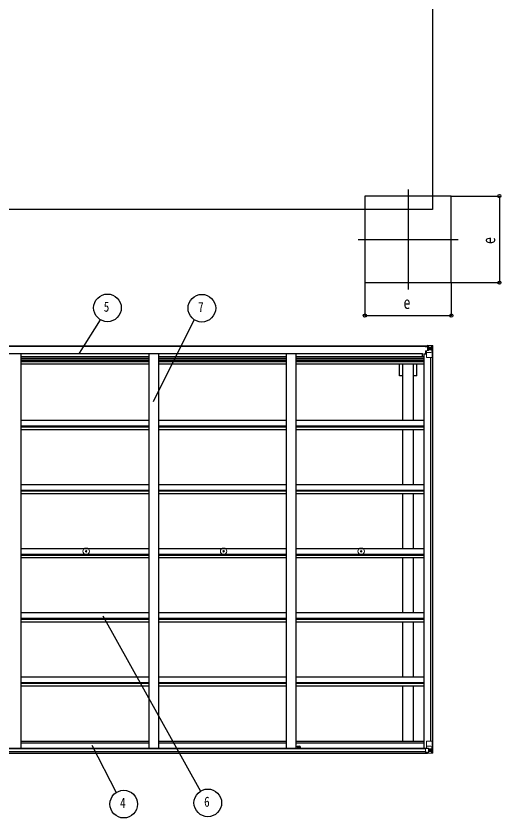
# Model space of a CAD drawing. Units: millimetres, scale not verified. Extents: x -10512 to 10512, y -7425 to 7425.
# Drawn here: x -1226 to 1299, y -753 to 3419 of the extents above; entities that cross this region are included whole.
import ezdxf
from ezdxf.enums import TextEntityAlignment as Align

# ---------------------------------------------------------------- set-up
doc = ezdxf.new("R2010")
doc.units = ezdxf.units.MM
doc.header["$LTSCALE"] = 30
doc.header["$PDMODE"] = 32
doc.header["$PDSIZE"] = 15
for name, color, linetype in [('0-3_YKK_12', 2, 'Continuous'), ('0-5_YKK_A1', 4, 'Continuous'), ('0-6_YKK_D', 6, 'Continuous')]:
    doc.layers.add(name, color=color, linetype=linetype)
doc.layers.add('0-4_YKK_13', color=4, linetype='Continuous', lineweight=18)
doc.styles.add('ＭＳ ゴシック', font='')
doc.styles.get('ＭＳ ゴシック').set_extended_font_data('MS Gothic')

msp = doc.modelspace()

# ---------------------------------------------------------------- linework, layer by layer
at = {"layer": '0-3_YKK_12'}
for p, q in [((815.13, 2516.82), (815.13, 1996.82)), ((555.13, 2256.82), (1075.13, 2256.82))]:
    msp.add_line(p, q, dxfattribs=at)
at = {"layer": '0-4_YKK_13'}
for p, q in [((904.13, 1700.31), (904.13, 1701.23)), ((905.13, 1700.31), (904.13, 1700.31)), ((904.13, 1700.31), (904.13, 1698.74)), ((904.13, 1698.63), (904.13, 1698.74)), ((905.13, 1701.23), (905.13, 1700.31)), ((910.13, 1700.31), (905.13, 1700.31)), ((905.63, 1677.48), (906.63, 1677.48)), ((905.63, 1661.26), (905.63, 1677.48)), ((906.63, 1675.75), (905.63, 1675.76)), ((910.68, 1677.52), (906.63, 1677.48)), ((910.33, 1703.81), (908.64, 1703.38)), ((910.13, 1698.7), (910.13, 1700.31)), ((910.13, 1698.7), (920.13, 1698.61)), ((910.13, 1643.61), (910.13, 1676.7)), ((934.13, 1669.27), (910.13, 1669.27)), ((910.33, 1703.81), (910.63, 1703.81)), ((910.63, 1703.81), (910.63, 1703.38)), ((921.31, 1679.25), (910.96, 1677.6)), ((910.96, 1676.96), (921.31, 1678.62)), ((910.96, 1677.6), (910.96, 1676.96)), ((912.13, 1700.57), (920.13, 1700.57)), ((912.13, 1700.54), (920.13, 1700.54)), ((915.63, 1706), (922.13, 1705.61)), ((915.63, 1705.12), (915.63, 1706)), ((922.13, 1704.72), (915.63, 1705.12)), ((915.63, 1704.61), (915.63, 1705.12)), ((915.63, 1704.61), (915.63, 1704.19)), ((915.63, 1704.19), (920.63, 1704.11)), ((915.63, 1704.19), (915.63, 1703.38)), ((916.63, 1678.5), (916.63, 1698.47)), ((920.53, 1698.24), (916.63, 1698.24)), ((916.63, 1694.61), (920.63, 1694.61)), ((916.63, 1686.4), (920.63, 1686.4)), ((920.13, 1700.57), (920.13, 1698.61)), ((920.13, 1699.54), (920.63, 1699.54)), ((920.14, 1698.61), (920.13, 1698.61)), ((920.14, 1698.45), (920.14, 1698.61)), ((920.63, 1699.9), (922.13, 1699.9)), ((920.63, 1696.36), (922.13, 1696.36)), ((920.63, 1682.81), (922.13, 1682.81)), ((921.31, 1678.62), (921.31, 1679.25)), ((922.13, 1679.51), (922.13, 1705.61)), ((922.13, 1705.49), (934.13, 1704.71)), ((923.13, 1696.36), (922.13, 1696.36)), ((934.13, 1696.36), (922.13, 1696.36)), ((934.13, 1682.81), (922.13, 1682.81)), ((928.65, 1689.17), (928.65, 1688.21)), ((936.47, 1696.31), (934.13, 1696.37)), ((934.13, 1682.81), (936.47, 1682.84)), ((934.13, 1682.81), (934.13, 1682.81)), ((940.74, 1669.49), (934.13, 1669.27)), ((934.23, 1704.7), (942.15, 1704.23)), ((936.47, 1682.84), (936.47, 1696.31)), ((940.74, 1669.49), (936.6, 1681.57)), ((937.32, 1699.82), (940.06, 1703.48)), ((941.29, 1703.26), (941.29, 1703.19)), ((941.29, 1642.61), (941.29, 1703.19)), ((943.2, 1704.32), (943.2, 1704.32)), ((943.2, 1704.27), (943.2, 1704.31)), ((944.13, 1703.32), (944.13, 1703.28)), ((905.63, 1665.61), (910.13, 1665.61)), ((941.29, 1642.61), (911.13, 1642.61)), ((-863.29, 634.95), (-862.18, 634.97)), ((-863.29, 633.95), (-862.18, 633.93)), ((-862.18, 634.97), (-861.66, 635.07)), ((-862.18, 633.93), (-861.66, 633.83)), ((-861.56, 635.59), (-861.66, 635.07)), ((-861.56, 633.31), (-861.66, 633.83)), ((-861.54, 636.69), (-861.56, 635.59)), ((-861.54, 632.2), (-861.56, 633.31)), ((-860.54, 636.69), (-860.52, 635.59)), ((-860.54, 632.2), (-860.52, 633.31)), ((-860.52, 635.59), (-860.42, 635.07)), ((-860.52, 633.31), (-860.42, 633.83)), ((-859.91, 634.97), (-860.42, 635.07)), ((-859.91, 633.93), (-860.42, 633.83)), ((-858.8, 634.95), (-859.91, 634.97)), ((-858.8, 633.95), (-859.91, 633.93)), ((-147.29, 634.95), (-146.18, 634.97)), ((-147.29, 633.95), (-146.18, 633.93)), ((-146.18, 634.97), (-145.66, 635.07)), ((-146.18, 633.93), (-145.66, 633.83)), ((-145.56, 635.59), (-145.66, 635.07)), ((-145.56, 633.31), (-145.66, 633.83)), ((-145.54, 636.69), (-145.56, 635.59)), ((-145.54, 632.2), (-145.56, 633.31)), ((-144.54, 636.69), (-144.52, 635.59)), ((-144.54, 632.2), (-144.52, 633.31)), ((-144.52, 635.59), (-144.42, 635.07)), ((-144.52, 633.31), (-144.42, 633.83)), ((-143.91, 634.97), (-144.42, 635.07)), ((-143.91, 633.93), (-144.42, 633.83)), ((-142.8, 634.95), (-143.91, 634.97)), ((-142.8, 633.95), (-143.91, 633.93)), ((568.71, 634.95), (569.82, 634.97)), ((568.71, 633.95), (569.82, 633.93)), ((569.82, 634.97), (570.34, 635.07)), ((569.82, 633.93), (570.34, 633.83)), ((570.44, 635.59), (570.34, 635.07)), ((570.44, 633.31), (570.34, 633.83)), ((570.46, 636.69), (570.44, 635.59)), ((570.46, 632.2), (570.44, 633.31)), ((571.46, 636.69), (571.48, 635.59)), ((571.46, 632.2), (571.48, 633.31)), ((571.48, 635.59), (571.58, 635.07)), ((571.48, 633.31), (571.58, 633.83)), ((572.09, 634.97), (571.58, 635.07)), ((572.09, 633.93), (571.58, 633.83)), ((573.2, 634.95), (572.09, 634.97)), ((573.2, 633.95), (572.09, 633.93)), ((910.13, -354.37), (910.13, -387.47)), ((944.13, -353.37), (911.13, -353.37)), ((941.29, -353.37), (941.29, -413.95)), ((944.13, -414.08), (944.13, -353.37)), ((905.63, -390.53), (905.63, -410.68)), ((915.63, -389.58), (906.63, -389.62)), ((906.63, -411.4), (915.63, -411.45)), ((934.13, -380.04), (910.13, -380.04)), ((910.96, -387.73), (921.31, -389.38)), ((910.96, -388.36), (910.96, -387.73)), ((918.61, -389.58), (910.96, -388.36)), ((922.13, -389.58), (915.63, -389.58)), ((915.63, -416.77), (915.63, -410.82)), ((921.31, -389.38), (921.31, -389.58)), ((922.13, -389.58), (922.13, -416.37)), ((922.13, -393.57), (934.13, -393.57)), ((934.13, -407.13), (922.13, -407.13)), ((922.13, -416.26), (934.13, -415.47)), ((929.61, -399.93), (929.61, -398.97)), ((940.74, -380.25), (934.13, -380.04)), ((934.13, -393.57), (934.13, -393.57)), ((934.13, -393.57), (936.47, -393.6)), ((936.47, -407.07), (934.13, -407.13)), ((934.23, -415.47), (942.15, -414.99)), ((936.47, -393.6), (936.47, -407.07)), ((940.74, -380.25), (936.6, -392.34)), ((937.32, -410.58), (940.06, -414.25)), ((941.29, -414.02), (941.29, -413.95)), ((943.19, -415.04), (943.19, -415.08))]:
    msp.add_line(p, q, dxfattribs=at)
for points in [[(910.13, 1698.7), (910.13, 1698.69), (904.13, 1698.74)], [(905.13, 1698.58), (920.13, 1698.45), (920.14, 1698.45)], [(906.63, 1677.48), (906.63, 1675.75), (910.13, 1675.73)], [(920.13, 1699.54), (912.13, 1699.54), (912.13, 1701.23)], [(915.63, 1704.61), (920.63, 1704.61), (920.63, 1679.14)], [(943.2, 1704.32), (934.13, 1704.87), (922.13, 1705.61)], [(927.69, 1691.09), (926.73, 1691.09), (926.73, 1690.13), (927.69, 1690.13)], [(929.61, 1692.05), (929.61, 1693.01), (928.65, 1693.01), (928.65, 1692.05)], [(928.65, 1688.21), (929.61, 1688.21), (929.61, 1689.17)], [(930.57, 1690.13), (931.53, 1690.13), (931.53, 1691.09), (930.57, 1691.09)], [(944.13, 1703.28), (944.13, 1642.61), (941.29, 1642.61)], [(905.63, -410.68), (905.64, -410.79), (915.63, -410.82)], [(943.19, -415.08), (934.13, -415.64), (915.63, -416.77)], [(927.69, -400.89), (926.73, -400.89), (926.73, -401.85), (927.69, -401.85)], [(929.61, -398.97), (928.65, -398.97), (928.65, -399.93)], [(928.65, -402.81), (928.65, -403.77), (929.61, -403.77), (929.61, -402.81)], [(930.57, -401.85), (931.53, -401.85), (931.53, -400.89), (930.57, -400.89)]]:
    msp.add_lwpolyline(points, dxfattribs=at)
for centre, radius in [((929.13, 1690.61), 5.3), ((-861.04, 634.45), 17), ((-861.04, 634.45), 4), ((-145.04, 634.45), 17), ((-145.04, 634.45), 4), ((570.96, 634.45), 17), ((570.96, 634.45), 4), ((929.13, -401.37), 5.3)]:
    msp.add_circle(centre, radius, dxfattribs=at)
for centre, radius, start, end in [((905, 1706.27), 7.69, 263.56574, 271.03001), ((911.07, 1676.67), 0.937, 96.73234, 177.67791), ((911.07, 1676.03), 0.937, 96.73234, 177.67791), ((920.13, 1701.07), 0.5, 270.00309, 0.00198), ((920.13, 1701.04), 0.5, 269.99891, 359.99891), ((920.13, 1698.11), 0.5, 359.95536, 89.47105), ((920.12, 1697.93), 0.513, 358.95293, 88.11972), ((921.2, 1680.18), 0.937, 276.73234, 357.67791), ((921.2, 1679.55), 0.937, 276.73234, 357.67791), ((927.69, 1692.05), 0.96, 270, 0), ((927.69, 1689.17), 0.96, 0, 90), ((930.57, 1692.05), 0.96, 180, 270), ((930.57, 1689.17), 0.96, 90, 180), ((941.98, 1716.93), 12.7, 264.89689, 270.75534), ((940.01, 1703.31), 1.28, 357.54105, 48.82169), ((943.13, 1703.32), 1, 359.99921, 86.49983), ((943.14, 1703.32), 0.999, 0.04917, 86.5576), ((943.14, 1703.28), 0.999, 0.04917, 86.5576), ((911.13, 1643.61), 1, 180, 270), ((-861.04, 634.45), 2.3, 167.44414, 192.55586), ((-861.04, 634.45), 2.3, 77.44414, 102.55586), ((-861.04, 634.45), 2.3, 257.44414, 282.55586), ((-861.04, 634.45), 2.3, 347.44414, 12.55586), ((-145.04, 634.45), 2.3, 167.44414, 192.55586), ((-145.04, 634.45), 2.3, 77.44414, 102.55586), ((-145.04, 634.45), 2.3, 257.44414, 282.55586), ((-145.04, 634.45), 2.3, 347.44414, 12.55586), ((570.96, 634.45), 2.3, 167.44414, 192.55586), ((570.96, 634.45), 2.3, 77.44414, 102.55586), ((570.96, 634.45), 2.3, 257.44414, 282.55586), ((570.96, 634.45), 2.3, 347.44414, 12.55586), ((911.13, -354.37), 1, 90, 180), ((911.07, -386.8), 0.937, 182.32209, 263.26766), ((911.07, -387.43), 0.937, 182.32209, 263.26766), ((921.2, -390.31), 0.937, 50.93398, 83.26766), ((927.69, -399.93), 0.96, 270, 0), ((927.69, -402.81), 0.96, 0, 90), ((930.57, -399.93), 0.96, 180, 270), ((930.57, -402.81), 0.96, 90, 180), ((940.01, -414.08), 1.28, 311.17831, 2.45895), ((941.98, -427.69), 12.7, 89.24466, 95.10311), ((943.13, -414.04), 0.999, 273.4424, 359.95083), ((943.13, -414.08), 0.999, 273.4424, 359.95083), ((943.13, -414.08), 1, 273.50017, 0.00079)]:
    msp.add_arc(centre, radius, start, end, dxfattribs=at)
for centre, major_axis, ratio, start_param, end_param in [((1015.88, 1696.36), (-81.75, 0), 0.061163, 6.2824128, 6.2831853), ((939.34, 1696.23), (-0.03, 5), 0.573921, 0.7672717, 1.551125), ((937.87, 1682.86), (0, 3), 0.468246, 1.5772882, 2.0127935), ((941, 1701.3), (0.02, 3), 0.466854, 0.125683, 0.7596956), ((940.02, 1671.84), (-0.85, 2.32), 0.403757, 3.0087805, 3.9744392), ((941.2, 1704.4), (-2, 0.12), 0.060933, 2.0712557, 3.1453404), ((742.2, 1716.63), (-201, 12.36), 0.060933, 3.1453404, 3.145839), ((906.63, -390.52), (-1, -0.021), 0.906239, 4.6936843, 6.2644806), ((906.63, -410.69), (-1, 0.012), 0.707053, 0.1587743, 1.5795216), ((1015.88, -407.13), (-81.75, 0), 0.061163, 0, 0.0007725), ((937.87, -393.62), (0, -3), 0.468246, 4.2703918, 4.7058971), ((939.34, -406.99), (-0.03, -5), 0.573921, 4.7320603, 5.5159136), ((941, -412.06), (0.02, -3), 0.466854, 5.5234897, 6.1575023), ((940.02, -382.6), (-0.85, -2.32), 0.403757, 2.3087461, 3.2744049), ((941.19, -415.16), (-2, -0.12), 0.060933, 3.1378449, 4.2119296), ((742.19, -427.39), (-201, -12.36), 0.060933, 3.1373463, 3.1378449)]:
    msp.add_ellipse(centre, major_axis=major_axis, ratio=ratio, start_param=start_param, end_param=end_param, dxfattribs=at)
at = {"layer": '0-5_YKK_A1'}
for p, q in [((942.13, 4531.62), (942.13, 2413.24)), ((942.13, 2413.24), (-1961.87, 2413.24)), ((-1940.37, 1703.38), (920.63, 1703.38)), ((-1940.37, 1701.23), (920.63, 1701.23)), ((-1909.37, 1663.09), (889.63, 1663.09)), ((-1200.87, 1663.07), (-1200.87, -389.39)), ((-1200.87, 1647.58), (-534.87, 1647.58)), ((-1200.87, 1639.18), (-534.87, 1639.18)), ((-1200.87, 1630.98), (-534.87, 1630.98)), ((-1200.87, 1627.05), (-534.87, 1627.05)), ((-534.87, 1663.07), (-534.87, -389.39)), ((-484.87, 1663.07), (-484.87, -389.39)), ((-484.87, 1647.58), (181.13, 1647.58)), ((-484.87, 1639.18), (181.13, 1639.18)), ((-484.87, 1630.98), (181.13, 1630.98)), ((-484.87, 1627.05), (181.13, 1627.05)), ((181.13, 1663.07), (181.13, -389.39)), ((231.13, 1663.07), (231.13, -389.39)), ((231.13, 1647.58), (897.13, 1647.58)), ((231.13, 1639.18), (897.13, 1639.18)), ((231.13, 1630.98), (897.13, 1630.98)), ((231.13, 1627.05), (897.13, 1627.05)), ((889.63, 1647.58), (889.63, 1663.09)), ((897.13, 1661.26), (897.13, -389.39)), ((897.13, 1661.26), (910.13, 1661.26)), ((932.43, 1642.61), (932.43, -353.37)), ((942.13, 1642.61), (942.13, -353.37)), ((-1200.87, 1621.97), (-534.87, 1621.97)), ((-1200.87, 1608.97), (-534.87, 1608.97)), ((-484.87, 1621.97), (181.13, 1621.97)), ((-484.87, 1608.97), (181.13, 1608.97)), ((231.13, 1621.97), (897.13, 1621.97)), ((231.13, 1608.97), (897.13, 1608.97)), ((769.93, 1547.38), (769.93, 1608.97)), ((787.63, 1315.96), (787.63, 1608.97)), ((842.63, 1315.96), (842.63, 1608.97)), ((860.33, 1547.38), (860.33, 1608.97)), ((787.63, 1547.38), (769.93, 1547.38)), ((860.33, 1547.38), (842.63, 1547.38)), ((-1200.84, 1315.96), (-534.87, 1315.96)), ((-484.84, 1315.96), (181.13, 1315.96)), ((231.17, 1315.96), (897.13, 1315.96)), ((-1200.84, 1286.23), (-534.87, 1286.23)), ((-1200.84, 1281.68), (-534.87, 1281.68)), ((-1200.84, 1268.67), (-534.87, 1268.67)), ((-484.84, 1286.23), (181.13, 1286.23)), ((-484.84, 1281.68), (181.13, 1281.68)), ((-484.84, 1268.67), (181.13, 1268.67)), ((231.17, 1286.23), (897.13, 1286.23)), ((231.17, 1281.68), (897.13, 1281.68)), ((231.17, 1268.67), (897.13, 1268.67)), ((787.63, 982.47), (787.63, 1268.67)), ((842.63, 982.47), (842.63, 1268.67)), ((-1200.87, 982.47), (-534.9, 982.47)), ((-484.87, 982.47), (181.1, 982.47)), ((231.13, 982.47), (897.1, 982.47)), ((-1200.87, 952.73), (-534.9, 952.73)), ((-1200.87, 948.18), (-534.9, 948.18)), ((-1200.87, 935.17), (-534.9, 935.17)), ((-484.87, 952.73), (181.1, 952.73)), ((-484.87, 948.18), (181.1, 948.18)), ((-484.87, 935.17), (181.1, 935.17)), ((231.13, 952.73), (897.1, 952.73)), ((231.13, 948.18), (897.1, 948.18)), ((231.13, 935.17), (897.1, 935.17)), ((787.63, 648.97), (787.63, 935.17)), ((842.63, 648.97), (842.63, 935.17)), ((-1200.84, 648.97), (-534.87, 648.97)), ((-484.84, 648.97), (181.13, 648.97)), ((231.17, 648.97), (897.13, 648.97)), ((-1200.84, 619.23), (-534.87, 619.23)), ((-1200.84, 614.69), (-534.87, 614.69)), ((-1200.84, 601.67), (-534.87, 601.67)), ((-484.84, 619.23), (181.13, 619.23)), ((-484.84, 614.69), (181.13, 614.69)), ((-484.84, 601.67), (181.13, 601.67)), ((231.17, 619.23), (897.13, 619.23)), ((231.17, 614.69), (897.13, 614.69)), ((231.17, 601.67), (897.13, 601.67)), ((787.63, 315.47), (787.63, 601.67)), ((842.63, 315.47), (842.63, 601.67)), ((-1200.84, 315.47), (-534.87, 315.47)), ((-484.84, 315.47), (181.13, 315.47)), ((231.17, 315.47), (897.13, 315.47)), ((-1200.84, 285.74), (-534.87, 285.74)), ((-1200.84, 281.19), (-534.87, 281.19)), ((-1200.84, 268.18), (-534.87, 268.18)), ((-484.84, 285.74), (181.13, 285.74)), ((-484.84, 281.19), (181.13, 281.19)), ((-484.84, 268.18), (181.13, 268.18)), ((231.17, 285.74), (897.13, 285.74)), ((231.17, 281.19), (897.13, 281.19)), ((231.17, 268.18), (897.13, 268.18)), ((787.63, -18.02), (787.63, 268.18)), ((842.63, -18.02), (842.63, 268.18)), ((-1200.87, -18.02), (-534.9, -18.02)), ((-484.87, -18.02), (181.1, -18.02)), ((231.13, -18.02), (897.1, -18.02)), ((-1200.87, -47.76), (-534.9, -47.76)), ((-1200.87, -52.31), (-534.9, -52.31)), ((-1200.87, -65.32), (-534.9, -65.32)), ((-484.87, -47.76), (181.1, -47.76)), ((-484.87, -52.31), (181.1, -52.31)), ((-484.87, -65.32), (181.1, -65.32)), ((231.13, -47.76), (897.1, -47.76)), ((231.13, -52.31), (897.1, -52.31)), ((231.13, -65.32), (897.1, -65.32)), ((787.63, -353.22), (787.63, -65.32)), ((842.63, -353.22), (842.63, -65.32)), ((-1200.87, -353.22), (-534.87, -353.22)), ((-1200.87, -361.57), (-534.87, -361.57)), ((-484.87, -353.22), (181.13, -353.22)), ((-484.87, -361.57), (181.13, -361.57)), ((231.13, -353.22), (897.13, -353.22)), ((231.13, -361.57), (897.13, -361.57)), ((-1937.13, -389.39), (917.4, -389.39)), ((-1935.37, -415.17), (915.63, -415.17)), ((-1925.37, -391.65), (905.63, -391.65)), ((-1925.37, -407.27), (905.63, -407.27))]:
    msp.add_line(p, q, dxfattribs=at)
msp.add_lwpolyline([(590.13, 2031.82), (1040.13, 2031.82), (1040.13, 2481.82), (590.13, 2481.82)], close=True, dxfattribs=at)
msp.add_point((245.97, -384.99), dxfattribs=at)
at = {"layer": '0-6_YKK_D'}
for p, q in [((1041.13, 2481.82), (1291.13, 2481.82)), ((1290.13, 2481.82), (1290.13, 2031.82)), ((590.13, 2030.82), (590.13, 1859.37)), ((1040.13, 2030.82), (1040.13, 1859.37)), ((1041.13, 2031.82), (1291.13, 2031.82)), ((-895.66, 1664.63), (-786.45, 1838.68)), ((-510.7, 1412.95), (-297.75, 1838.61)), ((590.13, 1860.37), (1040.13, 1860.37)), ((-773.59, 298.73), (-264.99, -612.74)), ((-831.31, -374.82), (-704.14, -620.21))]:
    msp.add_line(p, q, dxfattribs=at)
for centre, radius in [((1290.13, 2481.82), 8.5), ((1290.13, 2031.82), 8.5), ((-749.92, 1900.73), 72), ((-258.47, 1898.95), 72), ((590.13, 1860.37), 8.5), ((1040.13, 1860.37), 8.5), ((-665.07, -680.69), 72), ((-227.44, -674.17), 72)]:
    msp.add_circle(centre, radius, dxfattribs=at)

# ---------------------------------------------------------------- texts
at = {"layer": '0-6_YKK_D', "style": 'ＭＳ ゴシック', "width": 0.8}
msp.add_text('e', height=65.98, rotation=90, dxfattribs=at).set_placement((1288.47, 2232.82), align=Align.BOTTOM_LEFT)
for s, height, p in [('5', 52.79, (-769.12, 1864.73)), ('7', 52.79, (-277.67, 1862.95)), ('e', 65.98, (791.13, 1875.37)), ('4', 52.79, (-684.27, -716.69)), ('6', 52.79, (-246.64, -710.17))]:
    msp.add_text(s, height=height, dxfattribs=at).set_placement(p, align=Align.BOTTOM_LEFT)

doc.saveas('drawing.dxf')
